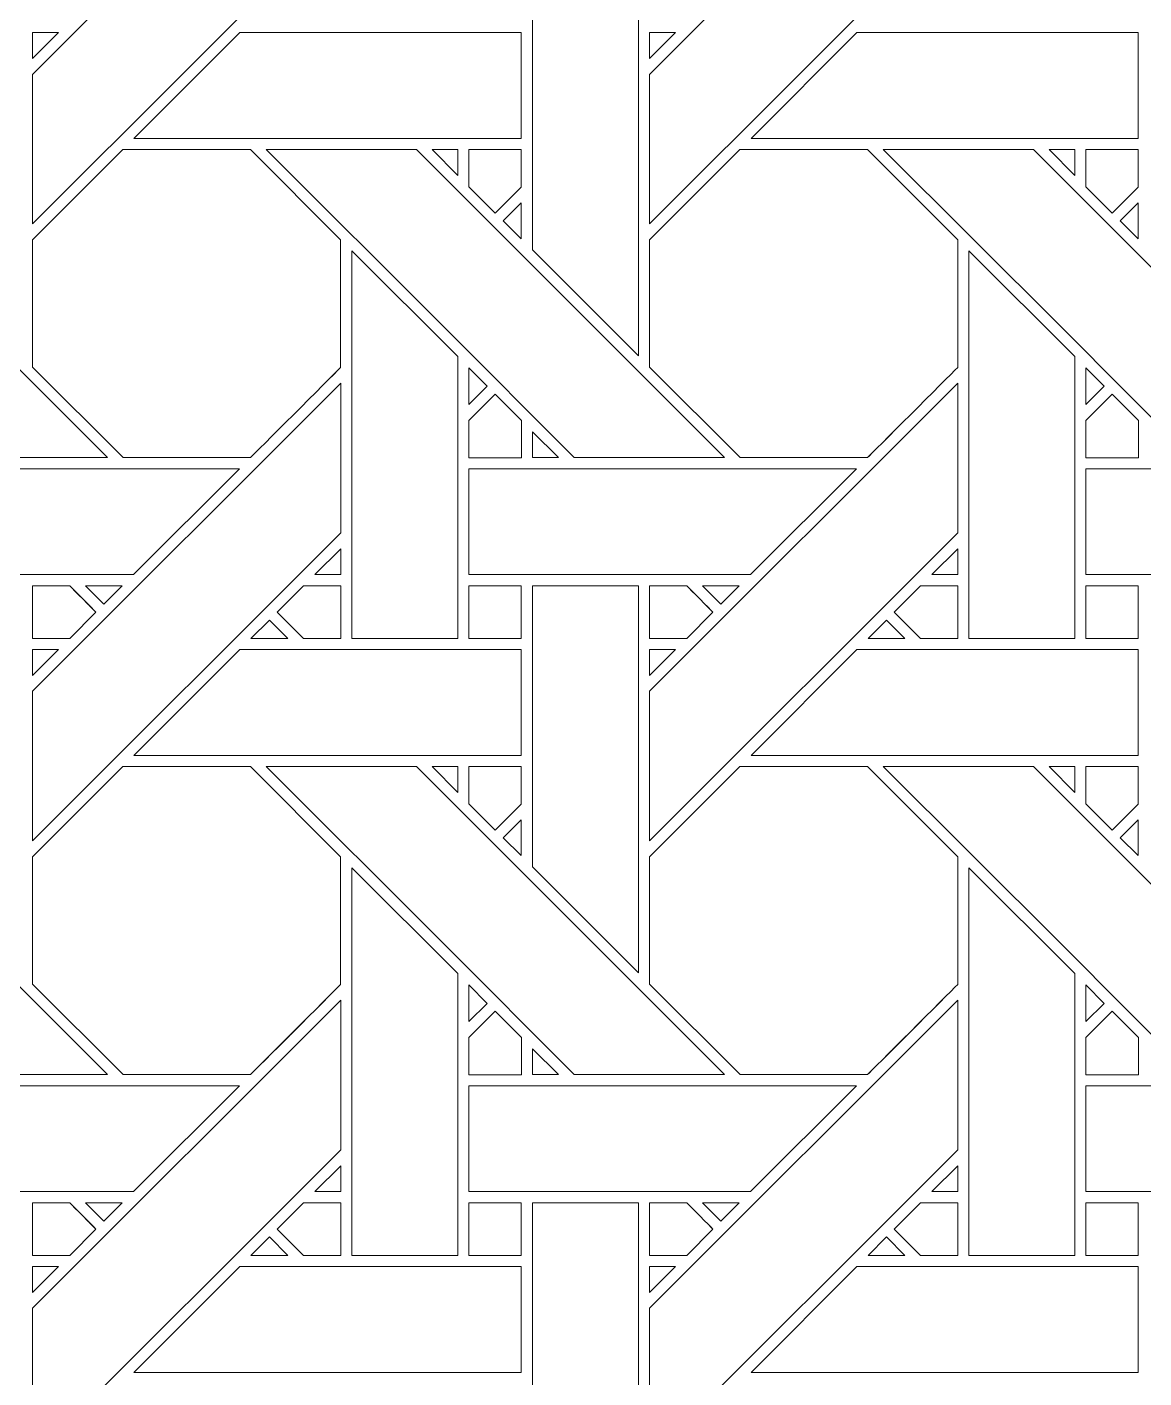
# Model space of a CAD drawing. Header units: inches. Extents: x 3.4 to 21.4, y 0.1 to 18.1.
# Drawn here: x 9.766 to 11.483, y 2.225 to 4.302 of the extents above; entities that cross this region are included whole.
import ezdxf

# ---------------------------------------------------------------- set-up
doc = ezdxf.new("R2010")
doc.units = ezdxf.units.IN
doc.header["$MEASUREMENT"] = 0
doc.layers.add('Design', color=7, linetype='Continuous', lineweight=0)

msp = doc.modelspace()

# ---------------------------------------------------------------- linework, layer by layer
at = {"layer": 'Design'}
for points, knots in [([(12.3829, 18.0948), (7.4123, 18.0948), (3.3829, 14.0653), (3.3829, 9.0948), (3.3829, 4.1242), (7.4123, 0.0948), (12.3829, 0.0948), (17.3534, 0.0948), (21.3829, 4.1242), (21.3829, 9.0948), (21.3829, 14.0653), (17.3534, 18.0948), (12.3829, 18.0948)], [0, 0, 0, 0, 1, 1, 1, 2, 2, 2, 3, 3, 3, 4, 4, 4, 4]), ([(12.3829, 17.2202), (7.8953, 17.2202), (4.2574, 13.5823), (4.2574, 9.0948), (4.2574, 4.6072), (7.8953, 0.9693), (12.3829, 0.9693), (16.8704, 0.9693), (20.5083, 4.6072), (20.5083, 9.0948), (20.5083, 13.5823), (16.8704, 17.2202), (12.3829, 17.2202)], [0, 0, 0, 0, 1, 1, 1, 2, 2, 2, 3, 3, 3, 4, 4, 4, 4]), ([(9.7742, 4.2294), (9.7742, 4.2294), (10.2479, 4.703), (10.2479, 4.703), (10.2479, 4.703), (10.2479, 4.473), (10.2479, 4.473), (10.2479, 4.473), (9.7742, 3.9994), (9.7742, 3.9994), (9.7742, 3.9994), (9.7742, 4.2294), (9.7742, 4.2294)], [0, 0, 0, 0, 1, 1, 1, 2, 2, 2, 3, 3, 3, 4, 4, 4, 4]), ([(10.7229, 4.2294), (10.7229, 4.2294), (11.1966, 4.703), (11.1966, 4.703), (11.1966, 4.703), (11.1966, 4.473), (11.1966, 4.473), (11.1966, 4.473), (10.7229, 3.9994), (10.7229, 3.9994), (10.7229, 3.9994), (10.7229, 4.2294), (10.7229, 4.2294)], [0, 0, 0, 0, 1, 1, 1, 2, 2, 2, 3, 3, 3, 4, 4, 4, 4]), ([(10.7058, 4.3916), (10.7058, 4.3916), (10.7058, 3.7964), (10.7058, 3.7964), (10.7058, 3.7964), (10.5429, 3.9594), (10.5429, 3.9594), (10.5429, 3.9594), (10.5429, 4.3916), (10.5429, 4.3916), (10.5429, 4.3916), (10.7058, 4.3916), (10.7058, 4.3916)], [0, 0, 0, 0, 1, 1, 1, 2, 2, 2, 3, 3, 3, 4, 4, 4, 4]), ([(9.814, 4.2936), (9.814, 4.2936), (9.7742, 4.2538), (9.7742, 4.2538), (9.7742, 4.2538), (9.7742, 4.2936), (9.7742, 4.2936), (9.7742, 4.2936), (9.814, 4.2936), (9.814, 4.2936)], [0, 0, 0, 0, 1, 1, 1, 2, 2, 2, 3, 3, 3, 3]), ([(10.0929, 4.2936), (10.0929, 4.2936), (10.5253, 4.2936), (10.5253, 4.2936), (10.5253, 4.2936), (10.5253, 4.1308), (10.5253, 4.1308), (10.5253, 4.1308), (9.93, 4.1308), (9.93, 4.1308), (9.93, 4.1308), (10.0929, 4.2936), (10.0929, 4.2936)], [0, 0, 0, 0, 1, 1, 1, 2, 2, 2, 3, 3, 3, 4, 4, 4, 4]), ([(10.7628, 4.2936), (10.7628, 4.2936), (10.7229, 4.2538), (10.7229, 4.2538), (10.7229, 4.2538), (10.7229, 4.2936), (10.7229, 4.2936), (10.7229, 4.2936), (10.7628, 4.2936), (10.7628, 4.2936)], [0, 0, 0, 0, 1, 1, 1, 2, 2, 2, 3, 3, 3, 3]), ([(10.8788, 4.1308), (10.8788, 4.1308), (11.0416, 4.2936), (11.0416, 4.2936), (11.0416, 4.2936), (11.4741, 4.2936), (11.4741, 4.2936), (11.4741, 4.2936), (11.4741, 4.1308), (11.4741, 4.1308), (11.4741, 4.1308), (10.8788, 4.1308), (10.8788, 4.1308)], [0, 0, 0, 0, 1, 1, 1, 2, 2, 2, 3, 3, 3, 4, 4, 4, 4]), ([(9.1846, 4.1137), (9.1846, 4.1137), (9.4156, 4.1137), (9.4156, 4.1137), (9.4156, 4.1137), (9.8892, 3.64), (9.8892, 3.64), (9.8892, 3.64), (9.6582, 3.64), (9.6582, 3.64), (9.6582, 3.64), (9.1846, 4.1137), (9.1846, 4.1137)], [0, 0, 0, 0, 1, 1, 1, 2, 2, 2, 3, 3, 3, 4, 4, 4, 4]), ([(10.1091, 3.64), (10.1091, 3.64), (9.9134, 3.64), (9.9134, 3.64), (9.9134, 3.64), (9.7742, 3.7793), (9.7742, 3.7793), (9.7742, 3.7793), (9.7742, 3.9749), (9.7742, 3.9749), (9.7742, 3.9749), (9.9129, 4.1136), (9.9129, 4.1136), (9.9129, 4.1136), (10.1091, 4.1136), (10.1091, 4.1136), (10.1091, 4.1136), (10.2478, 3.9749), (10.2478, 3.9749), (10.2478, 3.9749), (10.2478, 3.7787), (10.2478, 3.7787), (10.23, 3.7608), (10.1181, 3.649), (10.1091, 3.64)], [0, 0, 0, 0, 1, 1, 1, 2, 2, 2, 3, 3, 3, 4, 4, 4, 5, 5, 5, 6, 6, 6, 7, 7, 7, 8, 8, 8, 8]), ([(9.7742, 3.7793), (9.7742, 3.7793), (9.7742, 3.9749), (9.7742, 3.9749), (9.7742, 3.9749), (9.9129, 4.1136), (9.9129, 4.1136), (9.9129, 4.1136), (10.1091, 4.1136), (10.1091, 4.1136), (10.1091, 4.1136), (10.2478, 3.9749), (10.2478, 3.9749), (10.2478, 3.9749), (10.2478, 3.7787), (10.2478, 3.7787), (10.2301, 3.7608), (10.1182, 3.6491), (10.1091, 3.64), (10.1091, 3.64), (9.9134, 3.64), (9.9134, 3.64), (9.9134, 3.64), (9.7742, 3.7793), (9.7742, 3.7793)], [0, 0, 0, 0, 1, 1, 1, 2, 2, 2, 3, 3, 3, 4, 4, 4, 5, 5, 5, 6, 6, 6, 7, 7, 7, 8, 8, 8, 8]), ([(10.4077, 3.84), (10.4077, 3.84), (10.1334, 4.1137), (10.1334, 4.1137), (10.1334, 4.1137), (10.3643, 4.1137), (10.3643, 4.1137), (10.3643, 4.1137), (10.838, 3.64), (10.838, 3.64), (10.838, 3.64), (10.6069, 3.64), (10.6069, 3.64), (10.6069, 3.64), (10.4077, 3.84), (10.4077, 3.84)], [0, 0, 0, 0, 1, 1, 1, 2, 2, 2, 3, 3, 3, 4, 4, 4, 5, 5, 5, 5]), ([(10.4279, 4.1137), (10.4279, 4.1137), (10.4279, 4.0739), (10.4279, 4.0739), (10.4279, 4.0739), (10.3884, 4.1137), (10.3884, 4.1137), (10.3884, 4.1137), (10.4279, 4.1137), (10.4279, 4.1137)], [0, 0, 0, 0, 1, 1, 1, 2, 2, 2, 3, 3, 3, 3]), ([(10.5253, 4.1137), (10.5253, 4.1137), (10.5253, 4.0561), (10.5253, 4.0561), (10.5253, 4.0561), (10.4854, 4.0161), (10.4854, 4.0161), (10.4854, 4.0161), (10.445, 4.0564), (10.445, 4.0564), (10.445, 4.0564), (10.445, 4.1137), (10.445, 4.1137), (10.445, 4.1137), (10.5253, 4.1137), (10.5253, 4.1137)], [0, 0, 0, 0, 1, 1, 1, 2, 2, 2, 3, 3, 3, 4, 4, 4, 5, 5, 5, 5]), ([(10.4854, 4.0161), (10.4854, 4.0161), (10.445, 4.0564), (10.445, 4.0564), (10.445, 4.0564), (10.445, 4.1137), (10.445, 4.1137), (10.445, 4.1137), (10.5253, 4.1137), (10.5253, 4.1137), (10.5253, 4.1137), (10.5253, 4.0561), (10.5253, 4.0561), (10.5253, 4.0561), (10.4854, 4.0161), (10.4854, 4.0161)], [0, 0, 0, 0, 1, 1, 1, 2, 2, 2, 3, 3, 3, 4, 4, 4, 5, 5, 5, 5]), ([(10.8616, 4.1136), (10.8616, 4.1136), (11.0578, 4.1136), (11.0578, 4.1136), (11.0578, 4.1136), (11.1966, 3.9749), (11.1966, 3.9749), (11.1966, 3.9749), (11.1966, 3.7787), (11.1966, 3.7787), (11.1788, 3.7608), (11.0669, 3.649), (11.0579, 3.64), (11.0579, 3.64), (10.8622, 3.64), (10.8622, 3.64), (10.8622, 3.64), (10.7229, 3.7793), (10.7229, 3.7793), (10.7229, 3.7793), (10.7229, 3.9749), (10.7229, 3.9749), (10.7229, 3.9749), (10.8616, 4.1136), (10.8616, 4.1136)], [0, 0, 0, 0, 1, 1, 1, 2, 2, 2, 3, 3, 3, 4, 4, 4, 5, 5, 5, 6, 6, 6, 7, 7, 7, 8, 8, 8, 8]), ([(10.7229, 3.7793), (10.7229, 3.7793), (10.7229, 3.9749), (10.7229, 3.9749), (10.7229, 3.9749), (10.8616, 4.1136), (10.8616, 4.1136), (10.8616, 4.1136), (11.0578, 4.1136), (11.0578, 4.1136), (11.0578, 4.1136), (11.1966, 3.9749), (11.1966, 3.9749), (11.1966, 3.9749), (11.1966, 3.7787), (11.1966, 3.7787), (11.1787, 3.7607), (11.0668, 3.649), (11.0579, 3.64), (11.0579, 3.64), (10.8622, 3.64), (10.8622, 3.64), (10.8622, 3.64), (10.7229, 3.7793), (10.7229, 3.7793)], [0, 0, 0, 0, 1, 1, 1, 2, 2, 2, 3, 3, 3, 4, 4, 4, 5, 5, 5, 6, 6, 6, 7, 7, 7, 8, 8, 8, 8]), ([(11.3565, 3.84), (11.3565, 3.84), (11.0821, 4.1137), (11.0821, 4.1137), (11.0821, 4.1137), (11.313, 4.1137), (11.313, 4.1137), (11.313, 4.1137), (11.7867, 3.64), (11.7867, 3.64), (11.7867, 3.64), (11.5557, 3.64), (11.5557, 3.64), (11.5557, 3.64), (11.3565, 3.84), (11.3565, 3.84)], [0, 0, 0, 0, 1, 1, 1, 2, 2, 2, 3, 3, 3, 4, 4, 4, 5, 5, 5, 5]), ([(11.3766, 4.1137), (11.3766, 4.1137), (11.3766, 4.0739), (11.3766, 4.0739), (11.3766, 4.0739), (11.3372, 4.1137), (11.3372, 4.1137), (11.3372, 4.1137), (11.3766, 4.1137), (11.3766, 4.1137)], [0, 0, 0, 0, 1, 1, 1, 2, 2, 2, 3, 3, 3, 3]), ([(11.474, 4.1137), (11.474, 4.1137), (11.474, 4.0561), (11.474, 4.0561), (11.474, 4.0561), (11.4341, 4.0161), (11.4341, 4.0161), (11.4341, 4.0161), (11.3938, 4.0564), (11.3938, 4.0564), (11.3938, 4.0564), (11.3938, 4.1137), (11.3938, 4.1137), (11.3938, 4.1137), (11.474, 4.1137), (11.474, 4.1137)], [0, 0, 0, 0, 1, 1, 1, 2, 2, 2, 3, 3, 3, 4, 4, 4, 5, 5, 5, 5]), ([(11.4341, 4.0161), (11.4341, 4.0161), (11.3938, 4.0564), (11.3938, 4.0564), (11.3938, 4.0564), (11.3938, 4.1137), (11.3938, 4.1137), (11.3938, 4.1137), (11.474, 4.1137), (11.474, 4.1137), (11.474, 4.1137), (11.474, 4.0561), (11.474, 4.0561), (11.474, 4.0561), (11.4341, 4.0161), (11.4341, 4.0161)], [0, 0, 0, 0, 1, 1, 1, 2, 2, 2, 3, 3, 3, 4, 4, 4, 5, 5, 5, 5]), ([(10.5253, 4.0318), (10.5253, 4.0318), (10.5253, 3.9767), (10.5253, 3.9767), (10.5253, 3.9767), (10.4976, 4.0041), (10.4976, 4.0041), (10.4976, 4.0041), (10.5253, 4.0318), (10.5253, 4.0318)], [0, 0, 0, 0, 1, 1, 1, 2, 2, 2, 3, 3, 3, 3]), ([(11.4741, 4.0318), (11.4741, 4.0318), (11.4741, 3.9767), (11.4741, 3.9767), (11.4741, 3.9767), (11.4463, 4.0041), (11.4463, 4.0041), (11.4463, 4.0041), (11.4741, 4.0318), (11.4741, 4.0318)], [0, 0, 0, 0, 1, 1, 1, 2, 2, 2, 3, 3, 3, 3]), ([(10.4278, 3.7957), (10.4278, 3.7957), (10.4278, 3.362), (10.4278, 3.362), (10.4278, 3.362), (10.265, 3.362), (10.265, 3.362), (10.265, 3.362), (10.265, 3.9579), (10.265, 3.9579), (10.265, 3.9579), (10.4278, 3.7957), (10.4278, 3.7957)], [0, 0, 0, 0, 1, 1, 1, 2, 2, 2, 3, 3, 3, 4, 4, 4, 4]), ([(11.3765, 3.7957), (11.3765, 3.7957), (11.3765, 3.362), (11.3765, 3.362), (11.3765, 3.362), (11.2137, 3.362), (11.2137, 3.362), (11.2137, 3.362), (11.2137, 3.9579), (11.2137, 3.9579), (11.2137, 3.9579), (11.3765, 3.7957), (11.3765, 3.7957)], [0, 0, 0, 0, 1, 1, 1, 2, 2, 2, 3, 3, 3, 4, 4, 4, 4]), ([(10.4451, 3.7215), (10.4451, 3.7215), (10.4451, 3.7782), (10.4451, 3.7782), (10.4451, 3.7782), (10.4733, 3.7497), (10.4733, 3.7497), (10.4733, 3.7497), (10.4451, 3.7215), (10.4451, 3.7215)], [0, 0, 0, 0, 1, 1, 1, 2, 2, 2, 3, 3, 3, 3]), ([(11.3938, 3.7215), (11.3938, 3.7215), (11.3938, 3.7782), (11.3938, 3.7782), (11.3938, 3.7782), (11.422, 3.7497), (11.422, 3.7497), (11.422, 3.7497), (11.3938, 3.7215), (11.3938, 3.7215)], [0, 0, 0, 0, 1, 1, 1, 2, 2, 2, 3, 3, 3, 3]), ([(9.7742, 3.2807), (9.7742, 3.2807), (10.2479, 3.7543), (10.2479, 3.7543), (10.2479, 3.7543), (10.2479, 3.5243), (10.2479, 3.5243), (10.2479, 3.5243), (9.7742, 3.0506), (9.7742, 3.0506), (9.7742, 3.0506), (9.7742, 3.2807), (9.7742, 3.2807)], [0, 0, 0, 0, 1, 1, 1, 2, 2, 2, 3, 3, 3, 4, 4, 4, 4]), ([(10.7229, 3.2807), (10.7229, 3.2807), (11.1966, 3.7543), (11.1966, 3.7543), (11.1966, 3.7543), (11.1966, 3.5243), (11.1966, 3.5243), (11.1966, 3.5243), (10.7229, 3.0506), (10.7229, 3.0506), (10.7229, 3.0506), (10.7229, 3.2807), (10.7229, 3.2807)], [0, 0, 0, 0, 1, 1, 1, 2, 2, 2, 3, 3, 3, 4, 4, 4, 4]), ([(10.4451, 3.6398), (10.4451, 3.6398), (10.4451, 3.6971), (10.4451, 3.6971), (10.4451, 3.6971), (10.4854, 3.7374), (10.4854, 3.7374), (10.4854, 3.7374), (10.5257, 3.6971), (10.5257, 3.6971), (10.5257, 3.6971), (10.5257, 3.6398), (10.5257, 3.6398), (10.5257, 3.6398), (10.4451, 3.6398), (10.4451, 3.6398)], [0, 0, 0, 0, 1, 1, 1, 2, 2, 2, 3, 3, 3, 4, 4, 4, 5, 5, 5, 5]), ([(10.4451, 3.6398), (10.4451, 3.6398), (10.4451, 3.6971), (10.4451, 3.6971), (10.4451, 3.6971), (10.4854, 3.7374), (10.4854, 3.7374), (10.4854, 3.7374), (10.5257, 3.6971), (10.5257, 3.6971), (10.5257, 3.6971), (10.5257, 3.6398), (10.5257, 3.6398), (10.5257, 3.6398), (10.4451, 3.6398), (10.4451, 3.6398)], [0, 0, 0, 0, 1, 1, 1, 2, 2, 2, 3, 3, 3, 4, 4, 4, 5, 5, 5, 5]), ([(11.3938, 3.6397), (11.3938, 3.6397), (11.3938, 3.6971), (11.3938, 3.6971), (11.3938, 3.6971), (11.4341, 3.7374), (11.4341, 3.7374), (11.4341, 3.7374), (11.4744, 3.6971), (11.4744, 3.6971), (11.4744, 3.6971), (11.4744, 3.6397), (11.4744, 3.6397), (11.4744, 3.6397), (11.3938, 3.6397), (11.3938, 3.6397)], [0, 0, 0, 0, 1, 1, 1, 2, 2, 2, 3, 3, 3, 4, 4, 4, 5, 5, 5, 5]), ([(11.3938, 3.6399), (11.3938, 3.6399), (11.3938, 3.6971), (11.3938, 3.6971), (11.3938, 3.6971), (11.4341, 3.7374), (11.4341, 3.7374), (11.4341, 3.7374), (11.4744, 3.6971), (11.4744, 3.6971), (11.4744, 3.6971), (11.4744, 3.6399), (11.4744, 3.6399), (11.4744, 3.6399), (11.3938, 3.6399), (11.3938, 3.6399)], [0, 0, 0, 0, 1, 1, 1, 2, 2, 2, 3, 3, 3, 4, 4, 4, 5, 5, 5, 5]), ([(10.5827, 3.64), (10.5827, 3.64), (10.543, 3.64), (10.543, 3.64), (10.543, 3.64), (10.543, 3.6798), (10.543, 3.6798), (10.543, 3.6798), (10.5827, 3.64), (10.5827, 3.64)], [0, 0, 0, 0, 1, 1, 1, 2, 2, 2, 3, 3, 3, 3]), ([(9.4964, 3.4601), (9.4964, 3.4601), (9.4964, 3.6228), (9.4964, 3.6228), (9.4964, 3.6228), (10.0921, 3.6228), (10.0921, 3.6228), (10.0921, 3.6228), (9.9293, 3.4601), (9.9293, 3.4601), (9.9293, 3.4601), (9.4964, 3.4601), (9.4964, 3.4601)], [0, 0, 0, 0, 1, 1, 1, 2, 2, 2, 3, 3, 3, 4, 4, 4, 4]), ([(10.4451, 3.4601), (10.4451, 3.4601), (10.4451, 3.6228), (10.4451, 3.6228), (10.4451, 3.6228), (11.0408, 3.6228), (11.0408, 3.6228), (11.0408, 3.6228), (10.8781, 3.4601), (10.8781, 3.4601), (10.8781, 3.4601), (10.4451, 3.4601), (10.4451, 3.4601)], [0, 0, 0, 0, 1, 1, 1, 2, 2, 2, 3, 3, 3, 4, 4, 4, 4]), ([(11.3938, 3.4601), (11.3938, 3.4601), (11.3938, 3.6228), (11.3938, 3.6228), (11.3938, 3.6228), (11.9895, 3.6228), (11.9895, 3.6228), (11.9895, 3.6228), (11.8268, 3.4601), (11.8268, 3.4601), (11.8268, 3.4601), (11.3938, 3.4601), (11.3938, 3.4601)], [0, 0, 0, 0, 1, 1, 1, 2, 2, 2, 3, 3, 3, 4, 4, 4, 4]), ([(10.2081, 3.4601), (10.2081, 3.4601), (10.2479, 3.4999), (10.2479, 3.4999), (10.2479, 3.4999), (10.2479, 3.4601), (10.2479, 3.4601), (10.2479, 3.4601), (10.2081, 3.4601), (10.2081, 3.4601)], [0, 0, 0, 0, 1, 1, 1, 2, 2, 2, 3, 3, 3, 3]), ([(11.1568, 3.4601), (11.1568, 3.4601), (11.1966, 3.4999), (11.1966, 3.4999), (11.1966, 3.4999), (11.1966, 3.4601), (11.1966, 3.4601), (11.1966, 3.4601), (11.1568, 3.4601), (11.1568, 3.4601)], [0, 0, 0, 0, 1, 1, 1, 2, 2, 2, 3, 3, 3, 3]), ([(9.7742, 3.362), (9.7742, 3.362), (9.7742, 3.4428), (9.7742, 3.4428), (9.7742, 3.4428), (9.8313, 3.4428), (9.8313, 3.4428), (9.8364, 3.4377), (9.8672, 3.4069), (9.8716, 3.4024), (9.8716, 3.4024), (9.8312, 3.362), (9.8312, 3.362), (9.8312, 3.362), (9.7742, 3.362), (9.7742, 3.362)], [0, 0, 0, 0, 1, 1, 1, 2, 2, 2, 3, 3, 3, 4, 4, 4, 5, 5, 5, 5]), ([(9.8716, 3.4024), (9.8716, 3.4024), (9.8312, 3.362), (9.8312, 3.362), (9.8312, 3.362), (9.7742, 3.362), (9.7742, 3.362), (9.7742, 3.362), (9.7742, 3.4428), (9.7742, 3.4428), (9.7742, 3.4428), (9.8313, 3.4428), (9.8313, 3.4428), (9.8366, 3.4375), (9.8674, 3.4066), (9.8716, 3.4024)], [0, 0, 0, 0, 1, 1, 1, 2, 2, 2, 3, 3, 3, 4, 4, 4, 5, 5, 5, 5]), ([(9.8556, 3.4428), (9.8556, 3.4428), (9.9121, 3.4428), (9.9121, 3.4428), (9.9121, 3.4428), (9.8838, 3.4146), (9.8838, 3.4146), (9.8838, 3.4146), (9.8556, 3.4428), (9.8556, 3.4428)], [0, 0, 0, 0, 1, 1, 1, 2, 2, 2, 3, 3, 3, 3]), ([(10.1907, 3.362), (10.1907, 3.362), (10.1504, 3.4024), (10.1504, 3.4024), (10.1504, 3.4024), (10.1908, 3.4428), (10.1908, 3.4428), (10.1908, 3.4428), (10.2479, 3.4428), (10.2479, 3.4428), (10.2479, 3.4428), (10.2479, 3.362), (10.2479, 3.362), (10.2479, 3.362), (10.1907, 3.362), (10.1907, 3.362)], [0, 0, 0, 0, 1, 1, 1, 2, 2, 2, 3, 3, 3, 4, 4, 4, 5, 5, 5, 5]), ([(10.1504, 3.4024), (10.1504, 3.4024), (10.1908, 3.4428), (10.1908, 3.4428), (10.1908, 3.4428), (10.2479, 3.4428), (10.2479, 3.4428), (10.2479, 3.4428), (10.2479, 3.362), (10.2479, 3.362), (10.2479, 3.362), (10.1907, 3.362), (10.1907, 3.362), (10.1907, 3.362), (10.1504, 3.4024), (10.1504, 3.4024)], [0, 0, 0, 0, 1, 1, 1, 2, 2, 2, 3, 3, 3, 4, 4, 4, 5, 5, 5, 5]), ([(10.4451, 3.362), (10.4451, 3.362), (10.4451, 3.4428), (10.4451, 3.4428), (10.4451, 3.4428), (10.5253, 3.4428), (10.5253, 3.4428), (10.5253, 3.4428), (10.5253, 3.362), (10.5253, 3.362), (10.5253, 3.362), (10.4451, 3.362), (10.4451, 3.362)], [0, 0, 0, 0, 1, 1, 1, 2, 2, 2, 3, 3, 3, 4, 4, 4, 4]), ([(10.4451, 3.4428), (10.4451, 3.4428), (10.5253, 3.4428), (10.5253, 3.4428), (10.5253, 3.4428), (10.5253, 3.362), (10.5253, 3.362), (10.5253, 3.362), (10.4451, 3.362), (10.4451, 3.362), (10.4451, 3.362), (10.4451, 3.4428), (10.4451, 3.4428)], [0, 0, 0, 0, 1, 1, 1, 2, 2, 2, 3, 3, 3, 4, 4, 4, 4]), ([(10.7058, 3.4428), (10.7058, 3.4428), (10.7058, 2.8477), (10.7058, 2.8477), (10.7058, 2.8477), (10.5429, 3.0106), (10.5429, 3.0106), (10.5429, 3.0106), (10.5429, 3.4428), (10.5429, 3.4428), (10.5429, 3.4428), (10.7058, 3.4428), (10.7058, 3.4428)], [0, 0, 0, 0, 1, 1, 1, 2, 2, 2, 3, 3, 3, 4, 4, 4, 4]), ([(10.78, 3.4428), (10.7851, 3.4377), (10.8159, 3.4069), (10.8203, 3.4024), (10.8203, 3.4024), (10.7799, 3.362), (10.7799, 3.362), (10.7799, 3.362), (10.7229, 3.362), (10.7229, 3.362), (10.7229, 3.362), (10.7229, 3.4428), (10.7229, 3.4428), (10.7229, 3.4428), (10.78, 3.4428), (10.78, 3.4428)], [0, 0, 0, 0, 1, 1, 1, 2, 2, 2, 3, 3, 3, 4, 4, 4, 5, 5, 5, 5]), ([(10.7229, 3.4428), (10.7229, 3.4428), (10.78, 3.4428), (10.78, 3.4428), (10.7852, 3.4376), (10.816, 3.4068), (10.8203, 3.4024), (10.8203, 3.4024), (10.7799, 3.362), (10.7799, 3.362), (10.7799, 3.362), (10.7229, 3.362), (10.7229, 3.362), (10.7229, 3.362), (10.7229, 3.4428), (10.7229, 3.4428)], [0, 0, 0, 0, 1, 1, 1, 2, 2, 2, 3, 3, 3, 4, 4, 4, 5, 5, 5, 5]), ([(10.8608, 3.4428), (10.8608, 3.4428), (10.8325, 3.4146), (10.8325, 3.4146), (10.8325, 3.4146), (10.8044, 3.4428), (10.8044, 3.4428), (10.8044, 3.4428), (10.8608, 3.4428), (10.8608, 3.4428)], [0, 0, 0, 0, 1, 1, 1, 2, 2, 2, 3, 3, 3, 3]), ([(11.1395, 3.362), (11.1395, 3.362), (11.0991, 3.4024), (11.0991, 3.4024), (11.0991, 3.4024), (11.1396, 3.4428), (11.1396, 3.4428), (11.1396, 3.4428), (11.1966, 3.4428), (11.1966, 3.4428), (11.1966, 3.4428), (11.1966, 3.362), (11.1966, 3.362), (11.1966, 3.362), (11.1395, 3.362), (11.1395, 3.362)], [0, 0, 0, 0, 1, 1, 1, 2, 2, 2, 3, 3, 3, 4, 4, 4, 5, 5, 5, 5]), ([(11.0991, 3.4024), (11.0991, 3.4024), (11.1396, 3.4428), (11.1396, 3.4428), (11.1396, 3.4428), (11.1966, 3.4428), (11.1966, 3.4428), (11.1966, 3.4428), (11.1966, 3.362), (11.1966, 3.362), (11.1966, 3.362), (11.1395, 3.362), (11.1395, 3.362), (11.1395, 3.362), (11.0991, 3.4024), (11.0991, 3.4024)], [0, 0, 0, 0, 1, 1, 1, 2, 2, 2, 3, 3, 3, 4, 4, 4, 5, 5, 5, 5]), ([(11.3938, 3.362), (11.3938, 3.362), (11.3938, 3.4428), (11.3938, 3.4428), (11.3938, 3.4428), (11.474, 3.4428), (11.474, 3.4428), (11.474, 3.4428), (11.474, 3.362), (11.474, 3.362), (11.474, 3.362), (11.3938, 3.362), (11.3938, 3.362)], [0, 0, 0, 0, 1, 1, 1, 2, 2, 2, 3, 3, 3, 4, 4, 4, 4]), ([(11.3938, 3.4428), (11.3938, 3.4428), (11.474, 3.4428), (11.474, 3.4428), (11.474, 3.4428), (11.474, 3.362), (11.474, 3.362), (11.474, 3.362), (11.3938, 3.362), (11.3938, 3.362), (11.3938, 3.362), (11.3938, 3.4428), (11.3938, 3.4428)], [0, 0, 0, 0, 1, 1, 1, 2, 2, 2, 3, 3, 3, 4, 4, 4, 4]), ([(10.1666, 3.362), (10.1666, 3.362), (10.11, 3.362), (10.11, 3.362), (10.11, 3.362), (10.1383, 3.3903), (10.1383, 3.3903), (10.1383, 3.3903), (10.1666, 3.362), (10.1666, 3.362)], [0, 0, 0, 0, 1, 1, 1, 2, 2, 2, 3, 3, 3, 3]), ([(11.1153, 3.362), (11.1153, 3.362), (11.0588, 3.362), (11.0588, 3.362), (11.0588, 3.362), (11.087, 3.3903), (11.087, 3.3903), (11.087, 3.3903), (11.1153, 3.362), (11.1153, 3.362)], [0, 0, 0, 0, 1, 1, 1, 2, 2, 2, 3, 3, 3, 3]), ([(9.814, 3.3449), (9.814, 3.3449), (9.7742, 3.3051), (9.7742, 3.3051), (9.7742, 3.3051), (9.7742, 3.3449), (9.7742, 3.3449), (9.7742, 3.3449), (9.814, 3.3449), (9.814, 3.3449)], [0, 0, 0, 0, 1, 1, 1, 2, 2, 2, 3, 3, 3, 3]), ([(9.9301, 3.1821), (9.9301, 3.1821), (10.0929, 3.3449), (10.0929, 3.3449), (10.0929, 3.3449), (10.5253, 3.3449), (10.5253, 3.3449), (10.5253, 3.3449), (10.5253, 3.1821), (10.5253, 3.1821), (10.5253, 3.1821), (9.9301, 3.1821), (9.9301, 3.1821)], [0, 0, 0, 0, 1, 1, 1, 2, 2, 2, 3, 3, 3, 4, 4, 4, 4]), ([(10.7628, 3.3449), (10.7628, 3.3449), (10.7229, 3.3051), (10.7229, 3.3051), (10.7229, 3.3051), (10.7229, 3.3449), (10.7229, 3.3449), (10.7229, 3.3449), (10.7628, 3.3449), (10.7628, 3.3449)], [0, 0, 0, 0, 1, 1, 1, 2, 2, 2, 3, 3, 3, 3]), ([(10.8788, 3.1821), (10.8788, 3.1821), (11.0416, 3.3449), (11.0416, 3.3449), (11.0416, 3.3449), (11.4741, 3.3449), (11.4741, 3.3449), (11.4741, 3.3449), (11.4741, 3.1821), (11.4741, 3.1821), (11.4741, 3.1821), (10.8788, 3.1821), (10.8788, 3.1821)], [0, 0, 0, 0, 1, 1, 1, 2, 2, 2, 3, 3, 3, 4, 4, 4, 4]), ([(9.459, 2.8912), (9.459, 2.8912), (9.1847, 3.165), (9.1847, 3.165), (9.1847, 3.165), (9.4156, 3.165), (9.4156, 3.165), (9.4156, 3.165), (9.8892, 2.6913), (9.8892, 2.6913), (9.8892, 2.6913), (9.6582, 2.6913), (9.6582, 2.6913), (9.6582, 2.6913), (9.459, 2.8912), (9.459, 2.8912)], [0, 0, 0, 0, 1, 1, 1, 2, 2, 2, 3, 3, 3, 4, 4, 4, 5, 5, 5, 5]), ([(9.7742, 2.8305), (9.7742, 2.8305), (9.7742, 3.0262), (9.7742, 3.0262), (9.7742, 3.0262), (9.9129, 3.1649), (9.9129, 3.1649), (9.9129, 3.1649), (10.1091, 3.1649), (10.1091, 3.1649), (10.1091, 3.1649), (10.2478, 3.0262), (10.2478, 3.0262), (10.2478, 3.0262), (10.2478, 2.83), (10.2478, 2.83), (10.23, 2.812), (10.1181, 2.7003), (10.1091, 2.6913), (10.1091, 2.6913), (9.9134, 2.6913), (9.9134, 2.6913), (9.9134, 2.6913), (9.7742, 2.8305), (9.7742, 2.8305)], [0, 0, 0, 0, 1, 1, 1, 2, 2, 2, 3, 3, 3, 4, 4, 4, 5, 5, 5, 6, 6, 6, 7, 7, 7, 8, 8, 8, 8]), ([(9.7742, 3.0262), (9.7742, 3.0262), (9.9129, 3.1649), (9.9129, 3.1649), (9.9129, 3.1649), (10.1091, 3.1649), (10.1091, 3.1649), (10.1091, 3.1649), (10.2478, 3.0262), (10.2478, 3.0262), (10.2478, 3.0262), (10.2478, 2.83), (10.2478, 2.83), (10.2298, 2.8118), (10.118, 2.7001), (10.1091, 2.6913), (10.1091, 2.6913), (9.9134, 2.6913), (9.9134, 2.6913), (9.9134, 2.6913), (9.7742, 2.8305), (9.7742, 2.8305), (9.7742, 2.8305), (9.7742, 3.0262), (9.7742, 3.0262)], [0, 0, 0, 0, 1, 1, 1, 2, 2, 2, 3, 3, 3, 4, 4, 4, 5, 5, 5, 6, 6, 6, 7, 7, 7, 8, 8, 8, 8]), ([(10.4077, 2.8912), (10.4077, 2.8912), (10.1334, 3.165), (10.1334, 3.165), (10.1334, 3.165), (10.3643, 3.165), (10.3643, 3.165), (10.3643, 3.165), (10.838, 2.6913), (10.838, 2.6913), (10.838, 2.6913), (10.6069, 2.6913), (10.6069, 2.6913), (10.6069, 2.6913), (10.4077, 2.8912), (10.4077, 2.8912)], [0, 0, 0, 0, 1, 1, 1, 2, 2, 2, 3, 3, 3, 4, 4, 4, 5, 5, 5, 5]), ([(10.4279, 3.165), (10.4279, 3.165), (10.4279, 3.1251), (10.4279, 3.1251), (10.4279, 3.1251), (10.3884, 3.165), (10.3884, 3.165), (10.3884, 3.165), (10.4279, 3.165), (10.4279, 3.165)], [0, 0, 0, 0, 1, 1, 1, 2, 2, 2, 3, 3, 3, 3]), ([(10.5253, 3.1649), (10.5253, 3.1649), (10.5253, 3.1073), (10.5253, 3.1073), (10.5253, 3.1073), (10.4854, 3.0674), (10.4854, 3.0674), (10.4854, 3.0674), (10.445, 3.1077), (10.445, 3.1077), (10.445, 3.1077), (10.445, 3.1649), (10.445, 3.1649), (10.445, 3.1649), (10.5253, 3.1649), (10.5253, 3.1649)], [0, 0, 0, 0, 1, 1, 1, 2, 2, 2, 3, 3, 3, 4, 4, 4, 5, 5, 5, 5]), ([(10.4854, 3.0674), (10.4854, 3.0674), (10.445, 3.1077), (10.445, 3.1077), (10.445, 3.1077), (10.445, 3.1649), (10.445, 3.1649), (10.445, 3.1649), (10.5253, 3.1649), (10.5253, 3.1649), (10.5253, 3.1649), (10.5253, 3.1073), (10.5253, 3.1073), (10.5253, 3.1073), (10.4854, 3.0674), (10.4854, 3.0674)], [0, 0, 0, 0, 1, 1, 1, 2, 2, 2, 3, 3, 3, 4, 4, 4, 5, 5, 5, 5]), ([(10.8616, 3.1649), (10.8616, 3.1649), (11.0578, 3.1649), (11.0578, 3.1649), (11.0578, 3.1649), (11.1966, 3.0262), (11.1966, 3.0262), (11.1966, 3.0262), (11.1966, 2.83), (11.1966, 2.83), (11.1788, 2.812), (11.0669, 2.7003), (11.0579, 2.6913), (11.0579, 2.6913), (10.8622, 2.6913), (10.8622, 2.6913), (10.8622, 2.6913), (10.7229, 2.8305), (10.7229, 2.8305), (10.7229, 2.8305), (10.7229, 3.0262), (10.7229, 3.0262), (10.7229, 3.0262), (10.8616, 3.1649), (10.8616, 3.1649)], [0, 0, 0, 0, 1, 1, 1, 2, 2, 2, 3, 3, 3, 4, 4, 4, 5, 5, 5, 6, 6, 6, 7, 7, 7, 8, 8, 8, 8]), ([(10.7229, 2.8305), (10.7229, 2.8305), (10.7229, 3.0262), (10.7229, 3.0262), (10.7229, 3.0262), (10.8616, 3.1649), (10.8616, 3.1649), (10.8616, 3.1649), (11.0578, 3.1649), (11.0578, 3.1649), (11.0578, 3.1649), (11.1966, 3.0262), (11.1966, 3.0262), (11.1966, 3.0262), (11.1966, 2.83), (11.1966, 2.83), (11.1786, 2.8118), (11.0667, 2.7001), (11.0579, 2.6913), (11.0579, 2.6913), (10.8622, 2.6913), (10.8622, 2.6913), (10.8622, 2.6913), (10.7229, 2.8305), (10.7229, 2.8305)], [0, 0, 0, 0, 1, 1, 1, 2, 2, 2, 3, 3, 3, 4, 4, 4, 5, 5, 5, 6, 6, 6, 7, 7, 7, 8, 8, 8, 8]), ([(11.3565, 2.8912), (11.3565, 2.8912), (11.0821, 3.165), (11.0821, 3.165), (11.0821, 3.165), (11.313, 3.165), (11.313, 3.165), (11.313, 3.165), (11.7867, 2.6913), (11.7867, 2.6913), (11.7867, 2.6913), (11.5557, 2.6913), (11.5557, 2.6913), (11.5557, 2.6913), (11.3565, 2.8912), (11.3565, 2.8912)], [0, 0, 0, 0, 1, 1, 1, 2, 2, 2, 3, 3, 3, 4, 4, 4, 5, 5, 5, 5]), ([(11.3766, 3.165), (11.3766, 3.165), (11.3766, 3.1251), (11.3766, 3.1251), (11.3766, 3.1251), (11.3372, 3.165), (11.3372, 3.165), (11.3372, 3.165), (11.3766, 3.165), (11.3766, 3.165)], [0, 0, 0, 0, 1, 1, 1, 2, 2, 2, 3, 3, 3, 3]), ([(11.474, 3.1649), (11.474, 3.1649), (11.474, 3.1073), (11.474, 3.1073), (11.474, 3.1073), (11.4341, 3.0674), (11.4341, 3.0674), (11.4341, 3.0674), (11.3938, 3.1077), (11.3938, 3.1077), (11.3938, 3.1077), (11.3938, 3.1649), (11.3938, 3.1649), (11.3938, 3.1649), (11.474, 3.1649), (11.474, 3.1649)], [0, 0, 0, 0, 1, 1, 1, 2, 2, 2, 3, 3, 3, 4, 4, 4, 5, 5, 5, 5]), ([(11.4341, 3.0674), (11.4341, 3.0674), (11.3938, 3.1077), (11.3938, 3.1077), (11.3938, 3.1077), (11.3938, 3.1649), (11.3938, 3.1649), (11.3938, 3.1649), (11.474, 3.1649), (11.474, 3.1649), (11.474, 3.1649), (11.474, 3.1073), (11.474, 3.1073), (11.474, 3.1073), (11.4341, 3.0674), (11.4341, 3.0674)], [0, 0, 0, 0, 1, 1, 1, 2, 2, 2, 3, 3, 3, 4, 4, 4, 5, 5, 5, 5]), ([(10.5253, 3.0831), (10.5253, 3.0831), (10.5253, 3.028), (10.5253, 3.028), (10.5253, 3.028), (10.4976, 3.0553), (10.4976, 3.0553), (10.4976, 3.0553), (10.5253, 3.0831), (10.5253, 3.0831)], [0, 0, 0, 0, 1, 1, 1, 2, 2, 2, 3, 3, 3, 3]), ([(11.4741, 3.0831), (11.4741, 3.0831), (11.4741, 3.028), (11.4741, 3.028), (11.4741, 3.028), (11.4463, 3.0553), (11.4463, 3.0553), (11.4463, 3.0553), (11.4741, 3.0831), (11.4741, 3.0831)], [0, 0, 0, 0, 1, 1, 1, 2, 2, 2, 3, 3, 3, 3]), ([(10.4278, 2.847), (10.4278, 2.847), (10.4278, 2.4133), (10.4278, 2.4133), (10.4278, 2.4133), (10.265, 2.4133), (10.265, 2.4133), (10.265, 2.4133), (10.265, 3.0091), (10.265, 3.0091), (10.265, 3.0091), (10.4278, 2.847), (10.4278, 2.847)], [0, 0, 0, 0, 1, 1, 1, 2, 2, 2, 3, 3, 3, 4, 4, 4, 4]), ([(11.3765, 2.847), (11.3765, 2.847), (11.3765, 2.4133), (11.3765, 2.4133), (11.3765, 2.4133), (11.2137, 2.4133), (11.2137, 2.4133), (11.2137, 2.4133), (11.2137, 3.0091), (11.2137, 3.0091), (11.2137, 3.0091), (11.3765, 2.847), (11.3765, 2.847)], [0, 0, 0, 0, 1, 1, 1, 2, 2, 2, 3, 3, 3, 4, 4, 4, 4]), ([(10.4451, 2.7728), (10.4451, 2.7728), (10.4451, 2.8295), (10.4451, 2.8295), (10.4451, 2.8295), (10.4733, 2.8009), (10.4733, 2.8009), (10.4733, 2.8009), (10.4451, 2.7728), (10.4451, 2.7728)], [0, 0, 0, 0, 1, 1, 1, 2, 2, 2, 3, 3, 3, 3]), ([(11.3938, 2.7728), (11.3938, 2.7728), (11.3938, 2.8295), (11.3938, 2.8295), (11.3938, 2.8295), (11.422, 2.8009), (11.422, 2.8009), (11.422, 2.8009), (11.3938, 2.7728), (11.3938, 2.7728)], [0, 0, 0, 0, 1, 1, 1, 2, 2, 2, 3, 3, 3, 3]), ([(9.7742, 2.332), (9.7742, 2.332), (10.2479, 2.8056), (10.2479, 2.8056), (10.2479, 2.8056), (10.2479, 2.5756), (10.2479, 2.5756), (10.2479, 2.5756), (9.7742, 2.1019), (9.7742, 2.1019), (9.7742, 2.1019), (9.7742, 2.332), (9.7742, 2.332)], [0, 0, 0, 0, 1, 1, 1, 2, 2, 2, 3, 3, 3, 4, 4, 4, 4]), ([(10.7229, 2.332), (10.7229, 2.332), (11.1966, 2.8056), (11.1966, 2.8056), (11.1966, 2.8056), (11.1966, 2.5756), (11.1966, 2.5756), (11.1966, 2.5756), (10.7229, 2.1019), (10.7229, 2.1019), (10.7229, 2.1019), (10.7229, 2.332), (10.7229, 2.332)], [0, 0, 0, 0, 1, 1, 1, 2, 2, 2, 3, 3, 3, 4, 4, 4, 4]), ([(10.4451, 2.691), (10.4451, 2.691), (10.4451, 2.7483), (10.4451, 2.7483), (10.4451, 2.7483), (10.4854, 2.7887), (10.4854, 2.7887), (10.4854, 2.7887), (10.5257, 2.7483), (10.5257, 2.7483), (10.5257, 2.7483), (10.5257, 2.691), (10.5257, 2.691), (10.5257, 2.691), (10.4451, 2.691), (10.4451, 2.691)], [0, 0, 0, 0, 1, 1, 1, 2, 2, 2, 3, 3, 3, 4, 4, 4, 5, 5, 5, 5]), ([(10.4451, 2.691), (10.4451, 2.691), (10.4451, 2.7483), (10.4451, 2.7483), (10.4451, 2.7483), (10.4854, 2.7887), (10.4854, 2.7887), (10.4854, 2.7887), (10.5257, 2.7483), (10.5257, 2.7483), (10.5257, 2.7483), (10.5257, 2.691), (10.5257, 2.691), (10.5257, 2.691), (10.4451, 2.691), (10.4451, 2.691)], [0, 0, 0, 0, 1, 1, 1, 2, 2, 2, 3, 3, 3, 4, 4, 4, 5, 5, 5, 5]), ([(11.3938, 2.691), (11.3938, 2.691), (11.3938, 2.7483), (11.3938, 2.7483), (11.3938, 2.7483), (11.4341, 2.7887), (11.4341, 2.7887), (11.4341, 2.7887), (11.4744, 2.7483), (11.4744, 2.7483), (11.4744, 2.7483), (11.4744, 2.691), (11.4744, 2.691), (11.4744, 2.691), (11.3938, 2.691), (11.3938, 2.691)], [0, 0, 0, 0, 1, 1, 1, 2, 2, 2, 3, 3, 3, 4, 4, 4, 5, 5, 5, 5]), ([(11.3938, 2.6912), (11.3938, 2.6912), (11.3938, 2.7483), (11.3938, 2.7483), (11.3938, 2.7483), (11.4341, 2.7887), (11.4341, 2.7887), (11.4341, 2.7887), (11.4744, 2.7483), (11.4744, 2.7483), (11.4744, 2.7483), (11.4744, 2.6912), (11.4744, 2.6912), (11.4744, 2.6912), (11.3938, 2.6912), (11.3938, 2.6912)], [0, 0, 0, 0, 1, 1, 1, 2, 2, 2, 3, 3, 3, 4, 4, 4, 5, 5, 5, 5]), ([(10.5827, 2.6913), (10.5827, 2.6913), (10.543, 2.6913), (10.543, 2.6913), (10.543, 2.6913), (10.543, 2.7311), (10.543, 2.7311), (10.543, 2.7311), (10.5827, 2.6913), (10.5827, 2.6913)], [0, 0, 0, 0, 1, 1, 1, 2, 2, 2, 3, 3, 3, 3]), ([(9.4964, 2.5114), (9.4964, 2.5114), (9.4964, 2.6741), (9.4964, 2.6741), (9.4964, 2.6741), (10.0921, 2.6741), (10.0921, 2.6741), (10.0921, 2.6741), (9.9293, 2.5114), (9.9293, 2.5114), (9.9293, 2.5114), (9.4964, 2.5114), (9.4964, 2.5114)], [0, 0, 0, 0, 1, 1, 1, 2, 2, 2, 3, 3, 3, 4, 4, 4, 4]), ([(10.4451, 2.5114), (10.4451, 2.5114), (10.4451, 2.6741), (10.4451, 2.6741), (10.4451, 2.6741), (11.0408, 2.6741), (11.0408, 2.6741), (11.0408, 2.6741), (10.8781, 2.5114), (10.8781, 2.5114), (10.8781, 2.5114), (10.4451, 2.5114), (10.4451, 2.5114)], [0, 0, 0, 0, 1, 1, 1, 2, 2, 2, 3, 3, 3, 4, 4, 4, 4]), ([(11.3938, 2.5114), (11.3938, 2.5114), (11.3938, 2.6741), (11.3938, 2.6741), (11.3938, 2.6741), (11.9895, 2.6741), (11.9895, 2.6741), (11.9895, 2.6741), (11.8268, 2.5114), (11.8268, 2.5114), (11.8268, 2.5114), (11.3938, 2.5114), (11.3938, 2.5114)], [0, 0, 0, 0, 1, 1, 1, 2, 2, 2, 3, 3, 3, 4, 4, 4, 4]), ([(10.2081, 2.5114), (10.2081, 2.5114), (10.2479, 2.5512), (10.2479, 2.5512), (10.2479, 2.5512), (10.2479, 2.5114), (10.2479, 2.5114), (10.2479, 2.5114), (10.2081, 2.5114), (10.2081, 2.5114)], [0, 0, 0, 0, 1, 1, 1, 2, 2, 2, 3, 3, 3, 3]), ([(11.1568, 2.5114), (11.1568, 2.5114), (11.1966, 2.5512), (11.1966, 2.5512), (11.1966, 2.5512), (11.1966, 2.5114), (11.1966, 2.5114), (11.1966, 2.5114), (11.1568, 2.5114), (11.1568, 2.5114)], [0, 0, 0, 0, 1, 1, 1, 2, 2, 2, 3, 3, 3, 3]), ([(9.8716, 2.4537), (9.8716, 2.4537), (9.8312, 2.4133), (9.8312, 2.4133), (9.8312, 2.4133), (9.7742, 2.4133), (9.7742, 2.4133), (9.7742, 2.4133), (9.7742, 2.4941), (9.7742, 2.4941), (9.7742, 2.4941), (9.8313, 2.4941), (9.8313, 2.4941), (9.8364, 2.4889), (9.8672, 2.4581), (9.8716, 2.4537)], [0, 0, 0, 0, 1, 1, 1, 2, 2, 2, 3, 3, 3, 4, 4, 4, 5, 5, 5, 5]), ([(9.7742, 2.4941), (9.7742, 2.4941), (9.8313, 2.4941), (9.8313, 2.4941), (9.8366, 2.4887), (9.8674, 2.4579), (9.8716, 2.4537), (9.8716, 2.4537), (9.8312, 2.4133), (9.8312, 2.4133), (9.8312, 2.4133), (9.7742, 2.4133), (9.7742, 2.4133), (9.7742, 2.4133), (9.7742, 2.4941), (9.7742, 2.4941)], [0, 0, 0, 0, 1, 1, 1, 2, 2, 2, 3, 3, 3, 4, 4, 4, 5, 5, 5, 5]), ([(9.9121, 2.4941), (9.9121, 2.4941), (9.8838, 2.4659), (9.8838, 2.4659), (9.8838, 2.4659), (9.8556, 2.4941), (9.8556, 2.4941), (9.8556, 2.4941), (9.9121, 2.4941), (9.9121, 2.4941)], [0, 0, 0, 0, 1, 1, 1, 2, 2, 2, 3, 3, 3, 3]), ([(10.1907, 2.4133), (10.1907, 2.4133), (10.1504, 2.4536), (10.1504, 2.4536), (10.1504, 2.4536), (10.1908, 2.4941), (10.1908, 2.4941), (10.1908, 2.4941), (10.2479, 2.4941), (10.2479, 2.4941), (10.2479, 2.4941), (10.2479, 2.4133), (10.2479, 2.4133), (10.2479, 2.4133), (10.1907, 2.4133), (10.1907, 2.4133)], [0, 0, 0, 0, 1, 1, 1, 2, 2, 2, 3, 3, 3, 4, 4, 4, 5, 5, 5, 5]), ([(10.1504, 2.4536), (10.1504, 2.4536), (10.1908, 2.4941), (10.1908, 2.4941), (10.1908, 2.4941), (10.2479, 2.4941), (10.2479, 2.4941), (10.2479, 2.4941), (10.2479, 2.4133), (10.2479, 2.4133), (10.2479, 2.4133), (10.1907, 2.4133), (10.1907, 2.4133), (10.1907, 2.4133), (10.1504, 2.4536), (10.1504, 2.4536)], [0, 0, 0, 0, 1, 1, 1, 2, 2, 2, 3, 3, 3, 4, 4, 4, 5, 5, 5, 5]), ([(10.4451, 2.4133), (10.4451, 2.4133), (10.4451, 2.4941), (10.4451, 2.4941), (10.4451, 2.4941), (10.5253, 2.4941), (10.5253, 2.4941), (10.5253, 2.4941), (10.5253, 2.4133), (10.5253, 2.4133), (10.5253, 2.4133), (10.4451, 2.4133), (10.4451, 2.4133)], [0, 0, 0, 0, 1, 1, 1, 2, 2, 2, 3, 3, 3, 4, 4, 4, 4]), ([(10.4451, 2.4941), (10.4451, 2.4941), (10.5253, 2.4941), (10.5253, 2.4941), (10.5253, 2.4941), (10.5253, 2.4133), (10.5253, 2.4133), (10.5253, 2.4133), (10.4451, 2.4133), (10.4451, 2.4133), (10.4451, 2.4133), (10.4451, 2.4941), (10.4451, 2.4941)], [0, 0, 0, 0, 1, 1, 1, 2, 2, 2, 3, 3, 3, 4, 4, 4, 4]), ([(10.7058, 2.4941), (10.7058, 2.4941), (10.7058, 1.899), (10.7058, 1.899), (10.7058, 1.899), (10.5429, 2.0619), (10.5429, 2.0619), (10.5429, 2.0619), (10.5429, 2.4941), (10.5429, 2.4941), (10.5429, 2.4941), (10.7058, 2.4941), (10.7058, 2.4941)], [0, 0, 0, 0, 1, 1, 1, 2, 2, 2, 3, 3, 3, 4, 4, 4, 4]), ([(10.78, 2.4941), (10.7851, 2.4889), (10.8159, 2.4581), (10.8203, 2.4537), (10.8203, 2.4537), (10.7799, 2.4133), (10.7799, 2.4133), (10.7799, 2.4133), (10.7229, 2.4133), (10.7229, 2.4133), (10.7229, 2.4133), (10.7229, 2.4941), (10.7229, 2.4941), (10.7229, 2.4941), (10.78, 2.4941), (10.78, 2.4941)], [0, 0, 0, 0, 1, 1, 1, 2, 2, 2, 3, 3, 3, 4, 4, 4, 5, 5, 5, 5]), ([(10.7229, 2.4941), (10.7229, 2.4941), (10.78, 2.4941), (10.78, 2.4941), (10.7852, 2.4889), (10.816, 2.458), (10.8203, 2.4537), (10.8203, 2.4537), (10.7799, 2.4133), (10.7799, 2.4133), (10.7799, 2.4133), (10.7229, 2.4133), (10.7229, 2.4133), (10.7229, 2.4133), (10.7229, 2.4941), (10.7229, 2.4941)], [0, 0, 0, 0, 1, 1, 1, 2, 2, 2, 3, 3, 3, 4, 4, 4, 5, 5, 5, 5]), ([(10.8608, 2.4941), (10.8608, 2.4941), (10.8325, 2.4659), (10.8325, 2.4659), (10.8325, 2.4659), (10.8044, 2.4941), (10.8044, 2.4941), (10.8044, 2.4941), (10.8608, 2.4941), (10.8608, 2.4941)], [0, 0, 0, 0, 1, 1, 1, 2, 2, 2, 3, 3, 3, 3]), ([(11.1395, 2.4133), (11.1395, 2.4133), (11.0991, 2.4536), (11.0991, 2.4536), (11.0991, 2.4536), (11.1396, 2.4941), (11.1396, 2.4941), (11.1396, 2.4941), (11.1966, 2.4941), (11.1966, 2.4941), (11.1966, 2.4941), (11.1966, 2.4133), (11.1966, 2.4133), (11.1966, 2.4133), (11.1395, 2.4133), (11.1395, 2.4133)], [0, 0, 0, 0, 1, 1, 1, 2, 2, 2, 3, 3, 3, 4, 4, 4, 5, 5, 5, 5]), ([(11.0991, 2.4536), (11.0991, 2.4536), (11.1396, 2.4941), (11.1396, 2.4941), (11.1396, 2.4941), (11.1966, 2.4941), (11.1966, 2.4941), (11.1966, 2.4941), (11.1966, 2.4133), (11.1966, 2.4133), (11.1966, 2.4133), (11.1395, 2.4133), (11.1395, 2.4133), (11.1395, 2.4133), (11.0991, 2.4536), (11.0991, 2.4536)], [0, 0, 0, 0, 1, 1, 1, 2, 2, 2, 3, 3, 3, 4, 4, 4, 5, 5, 5, 5]), ([(11.3938, 2.4133), (11.3938, 2.4133), (11.3938, 2.4941), (11.3938, 2.4941), (11.3938, 2.4941), (11.474, 2.4941), (11.474, 2.4941), (11.474, 2.4941), (11.474, 2.4133), (11.474, 2.4133), (11.474, 2.4133), (11.3938, 2.4133), (11.3938, 2.4133)], [0, 0, 0, 0, 1, 1, 1, 2, 2, 2, 3, 3, 3, 4, 4, 4, 4]), ([(11.3938, 2.4941), (11.3938, 2.4941), (11.474, 2.4941), (11.474, 2.4941), (11.474, 2.4941), (11.474, 2.4133), (11.474, 2.4133), (11.474, 2.4133), (11.3938, 2.4133), (11.3938, 2.4133), (11.3938, 2.4133), (11.3938, 2.4941), (11.3938, 2.4941)], [0, 0, 0, 0, 1, 1, 1, 2, 2, 2, 3, 3, 3, 4, 4, 4, 4]), ([(10.1666, 2.4133), (10.1666, 2.4133), (10.11, 2.4133), (10.11, 2.4133), (10.11, 2.4133), (10.1383, 2.4416), (10.1383, 2.4416), (10.1383, 2.4416), (10.1666, 2.4133), (10.1666, 2.4133)], [0, 0, 0, 0, 1, 1, 1, 2, 2, 2, 3, 3, 3, 3]), ([(11.1153, 2.4133), (11.1153, 2.4133), (11.0588, 2.4133), (11.0588, 2.4133), (11.0588, 2.4133), (11.087, 2.4416), (11.087, 2.4416), (11.087, 2.4416), (11.1153, 2.4133), (11.1153, 2.4133)], [0, 0, 0, 0, 1, 1, 1, 2, 2, 2, 3, 3, 3, 3]), ([(9.8141, 2.3962), (9.8141, 2.3962), (9.7742, 2.3564), (9.7742, 2.3564), (9.7742, 2.3564), (9.7742, 2.3962), (9.7742, 2.3962), (9.7742, 2.3962), (9.8141, 2.3962), (9.8141, 2.3962)], [0, 0, 0, 0, 1, 1, 1, 2, 2, 2, 3, 3, 3, 3]), ([(9.9301, 2.2334), (9.9301, 2.2334), (10.0929, 2.3962), (10.0929, 2.3962), (10.0929, 2.3962), (10.5253, 2.3962), (10.5253, 2.3962), (10.5253, 2.3962), (10.5253, 2.2334), (10.5253, 2.2334), (10.5253, 2.2334), (9.9301, 2.2334), (9.9301, 2.2334)], [0, 0, 0, 0, 1, 1, 1, 2, 2, 2, 3, 3, 3, 4, 4, 4, 4]), ([(10.7628, 2.3962), (10.7628, 2.3962), (10.7229, 2.3564), (10.7229, 2.3564), (10.7229, 2.3564), (10.7229, 2.3962), (10.7229, 2.3962), (10.7229, 2.3962), (10.7628, 2.3962), (10.7628, 2.3962)], [0, 0, 0, 0, 1, 1, 1, 2, 2, 2, 3, 3, 3, 3]), ([(10.8788, 2.2334), (10.8788, 2.2334), (11.0416, 2.3962), (11.0416, 2.3962), (11.0416, 2.3962), (11.4741, 2.3962), (11.4741, 2.3962), (11.4741, 2.3962), (11.4741, 2.2334), (11.4741, 2.2334), (11.4741, 2.2334), (10.8788, 2.2334), (10.8788, 2.2334)], [0, 0, 0, 0, 1, 1, 1, 2, 2, 2, 3, 3, 3, 4, 4, 4, 4])]:
    msp.add_open_spline(points, degree=3, knots=knots, dxfattribs=at)

doc.saveas('drawing.dxf')
